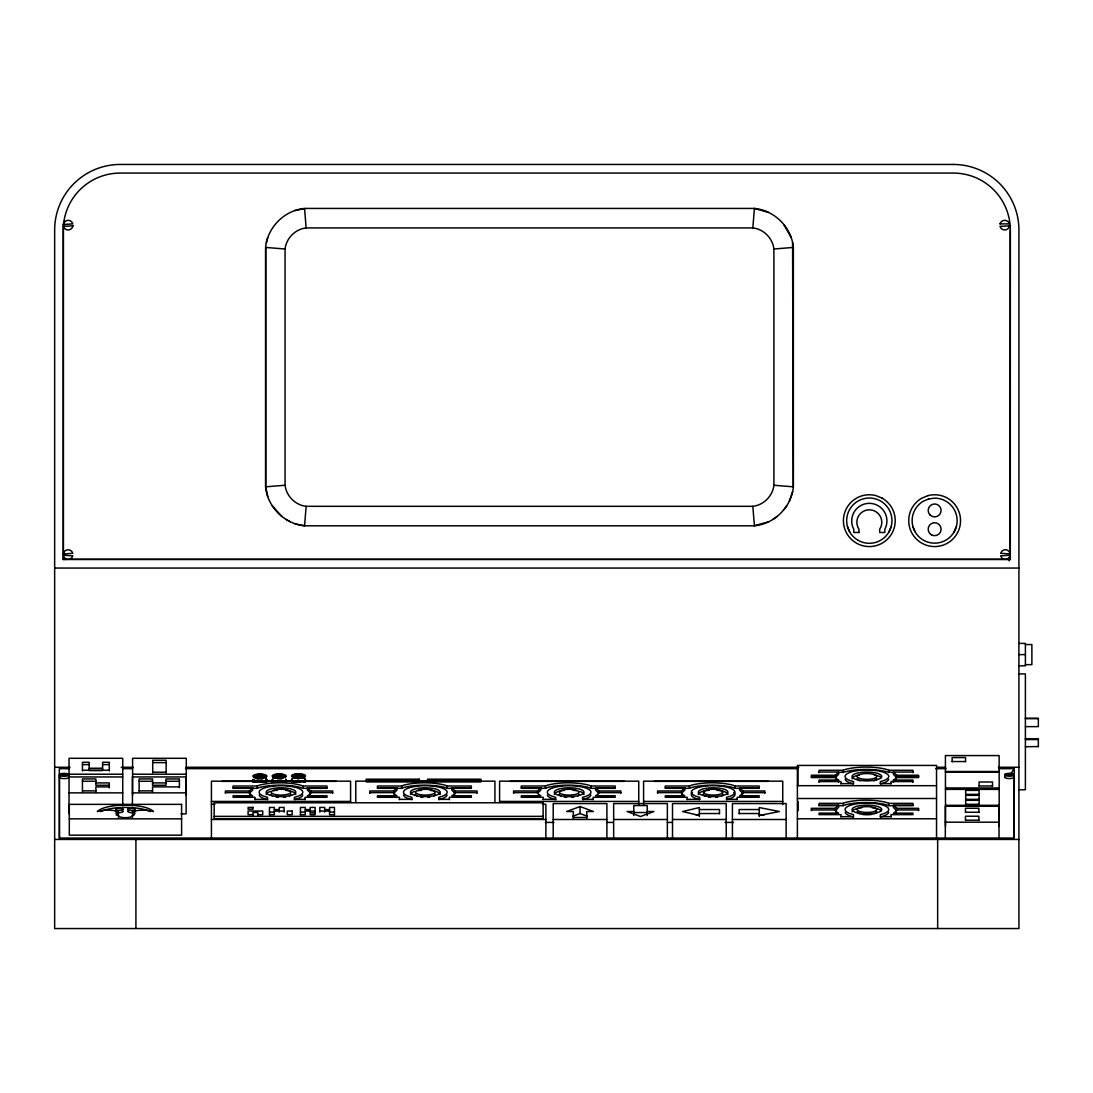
<?xml version="1.0" encoding="UTF-8"?>
<svg xmlns="http://www.w3.org/2000/svg" width="1093" height="1093" viewBox="0 0 1093 1093"><rect width="100%" height="100%" fill="white"/><g stroke="black" fill="none" stroke-linecap="round" stroke-linejoin="round"><path stroke-width="1.5" d="M1010.164 555.217L1000.641 555.845A4.878 4.878 0 0 0 1010.082 555.845L1010.315 230.036A56.973 56.973 0 0 0 953.342 173.063L120.23 173.063A56.973 56.973 0 0 0 63.257 230.036L63.257 559.466L1010.315 559.466L1010.315 230.036M262.634 778.803L262.648 776.426L265.749 777.779M281.953 778.694L281.967 776.385L280.559 775.989L275.012 776.454L273.223 777.888M301.272 777.751L301.272 776.262L298.375 775.825L293.853 776.508L292.541 777.765M1014.113 838.167L1014.304 777.273M301.272 776.508L303.185 776.508L304.414 778.134M63.367 557.047L63.257 559.466L66.878 559.302M63.695 223.204L64.678 221.701M304.564 525.815L754.402 525.815C774.445 523.998 791.564 506.865 793.381 486.822L793.381 247.428C791.564 227.385 774.445 210.252 754.402 208.435L304.564 208.435C284.522 210.252 267.402 227.385 265.585 247.428L265.585 486.822C267.402 506.865 284.522 523.998 304.564 525.815L306.136 506.319L752.831 506.319C763.57 505.171 772.737 496.003 773.899 485.251L773.899 248.999C772.737 238.247 763.57 229.079 752.831 227.931L306.136 227.931C295.397 229.079 286.229 238.247 285.068 248.999L285.068 485.251C286.229 496.003 295.397 505.171 306.136 506.319M752.831 227.931L754.402 208.435L768.68 212.466M63.913 222.712L63.339 224.516L72.848 223.887A4.878 4.878 0 0 0 63.913 222.712L63.736 222.589M63.421 223.887L63.421 555.845A4.878 4.878 0 0 0 72.848 555.845L63.339 555.217M299.66 525.009L304.578 525.665M267.73 237.741L266.378 242.523M332.668 792.63L310.275 792.63L309.852 794.283L307.461 795.786L326.998 795.786L326.998 797.289L305.07 797.289L305.07 799.625M477.013 792.63L454.62 792.63L454.196 794.283L451.805 795.786L471.343 795.786L471.343 797.289L449.414 797.289L449.414 799.625M764.827 792.63L742.434 792.63L742.01 794.283L739.619 795.786L759.143 795.786L759.143 797.289L737.229 797.289L737.229 799.625M918.626 776.891L896.233 776.891L895.809 778.558L893.418 780.06L893.418 782.383M918.626 809.968L896.233 809.968L895.809 811.621L893.418 813.124L912.956 813.124L912.956 814.627L891.027 814.627L891.027 816.963M789.365 501.113L792.589 491.727M265.093 777.219L254.027 777.533L258.262 776.112L262.648 776.495M303.717 776.986L293.088 776.891L293.238 777.751M888.923 531.977L891.178 526.525M954.134 531.922L956.375 526.484M1004.699 774.568L1004.781 774.39A4.878 1.448 0 0 1 1009.495 773.311A4.878 1.448 0 0 1 1014.222 774.39L1004.699 774.568L1004.781 777.465A4.878 1.448 0 0 0 1009.495 778.544A4.878 1.448 0 0 0 1014.222 777.465M285.929 519.394L290.287 521.785M1010.765 773.803L1014.249 768.652L998.893 768.652M784.105 509.516L786.974 505.458M273.851 777.67L284.726 777.123L273.346 777.424M281.871 516.538L271.993 505.458M304.168 777.26L292.664 777.547M249.409 790.977L252.62 787.793L252.62 790.116L249.409 793.299L249.409 790.977L225.418 790.977L225.418 793.299M393.753 790.977L396.964 787.793L396.964 790.116L393.753 793.299L393.753 790.977L369.762 790.977L369.762 793.299M537.578 790.977L540.789 787.793L540.789 790.116L537.578 793.299L537.578 790.977L513.587 790.977L513.587 793.299M681.567 790.977L684.778 787.793L684.778 790.116L681.567 793.299L681.567 790.977L657.576 790.977L657.576 793.299M835.366 775.238L838.577 772.054L838.577 774.39L835.366 777.574L811.375 777.574L811.375 775.238L835.366 775.238L835.366 777.574M835.366 808.314L838.577 805.131L838.577 807.454L835.366 810.651L835.366 808.314L811.375 808.314L811.375 810.651M783.995 224.816L791.236 237.741M773.038 519.394L777.096 516.538M265.162 782.014L266.036 781.577A6.722 1.995 0 0 0 266.227 780.115M265.421 782.069L266.337 781.618A7.064 2.09 0 0 0 265.763 779.61M284.74 781.96L285.656 781.522A7.064 2.09 0 0 0 285.86 779.978M303.799 781.003L304.66 780.58A6.722 1.995 0 0 0 304.114 778.653M303.799 781.782L304.66 781.358A6.722 1.995 0 0 0 304.865 779.896M285.164 777.56L281.967 776.385M304.373 777.314L302.611 777.123L302.515 776.276M284.412 777.109L282.827 777.437A5.984 1.776 0 0 1 273.482 776.549A5.984 1.776 0 0 1 279.562 774.254A5.984 1.776 0 0 1 284.672 776.754L283.36 777.287M768.68 521.785L754.389 525.665M257.251 786.017L259.465 785.157A30.823 9.14 0 0 1 300.643 785.157L302.857 786.017L326.998 786.017L326.998 788.34L302.857 788.34L300.643 787.493A30.823 9.14 0 0 0 259.465 787.493L257.251 788.34L233.11 788.34L233.11 786.017L257.251 786.017L257.251 788.34M401.596 786.017L403.809 785.157A30.823 9.14 0 0 1 444.988 785.157L447.201 786.017L471.343 786.017L471.343 788.34L447.201 788.34L444.988 787.493A30.823 9.14 0 0 0 403.809 787.493L401.596 788.34L377.454 788.34L377.454 786.017L401.596 786.017L401.596 788.34M545.407 786.017L547.634 785.157A30.823 9.14 0 0 1 588.813 785.157L591.026 786.017L615.168 786.017L615.168 788.34L591.026 788.34L588.813 787.493A30.823 9.14 0 0 0 547.634 787.493L545.407 788.34L521.279 788.34L521.279 786.017L545.407 786.017L545.407 788.34M689.396 786.017L691.623 785.157A30.823 9.14 0 0 1 732.788 785.157L735.015 786.017L759.143 786.017L759.143 788.34L735.015 788.34L732.788 787.493A30.823 9.14 0 0 0 691.623 787.493L689.396 788.34L665.268 788.34L665.268 786.017L689.396 786.017L689.396 788.34M819.067 772.601L819.067 770.278L843.209 770.278L845.422 769.417A30.823 9.14 0 0 1 886.601 769.417L888.814 770.278L912.956 770.278L912.956 772.601M838.372 772.601L845.422 771.754A30.823 9.14 0 0 1 886.601 771.754L893.637 772.601M843.209 803.355L845.422 802.494A30.823 9.14 0 0 1 886.601 802.494L888.814 803.355L912.956 803.355L912.956 805.678L888.814 805.678L886.601 804.831A30.823 9.14 0 0 0 845.422 804.831L843.209 805.678L819.067 805.678L819.067 803.355L843.209 803.355L843.209 805.678M283.866 776.631L274.548 776.631M586.763 818.52L586.763 811.525L593.472 811.525L580.055 806.552L566.625 811.525L573.333 811.525L573.333 818.52M572.595 816.307L580.055 813.547L587.515 816.307M267.73 496.509L265.722 486.822L265.722 247.428M132.472 817.564L132.472 815.228A8.853 2.623 0 0 0 132.472 811.607L137.199 810.541A13.785 4.085 0 0 1 153.526 811.607A28.924 8.58 0 0 0 125.449 805.09A28.924 8.58 0 0 0 97.386 811.607A13.785 4.085 0 0 1 113.713 810.541L118.44 811.607A8.853 2.623 0 0 0 118.44 815.228L118.44 817.564M283.879 782.082L285.355 781.481A6.722 1.995 0 0 0 285.901 780.498M303.198 781.96L304.974 781.399A7.064 2.09 0 0 0 305.179 779.855M282.814 776.317L275.6 776.317M263.878 776.74L265.531 777.478M294.878 210.58L304.578 208.585L306.136 227.931M696.309 815.269L699.356 814.545M792.589 242.523L793.245 486.822M759.28 815.515L779.418 811.525L759.28 807.549L759.28 816.539M264.055 777.533L255.885 777.779L255.694 776.795M773.899 248.999L793.381 247.428M265.585 486.822L285.068 485.251M301.272 776.262L302.119 776.194M63.339 553.946L72.848 553.318A4.878 4.878 0 0 0 63.421 553.318M1010.164 553.946L1000.641 553.318A4.878 4.878 0 0 1 1010.082 553.318M69.405 559.302L1004.098 559.302M54.65 568.059L1018.922 568.059M1018.922 643.394L1025.398 643.394L1025.398 665.828L1018.922 665.828M1025.398 644.556L1031.874 644.556L1031.874 664.653L1025.398 664.653M1018.922 654.611L1025.398 654.611M1018.922 673.916L1025.398 673.916L1025.398 789.747L1018.922 789.747M1025.398 718.292L1038.35 718.292L1038.35 726.626L1025.398 726.626M1025.398 718.634L1038.35 718.634M1025.398 738.718L1038.35 738.718L1038.35 746.724M1025.398 739.565L1038.35 739.565M1025.398 746.724L1038.35 746.546M952.14 761.548L965.556 761.548M152.719 762.613L166.15 762.613M82.453 764.608L89.175 764.608M102.592 764.608L109.314 764.608M54.65 767.272L70.007 767.272M121.214 767.272L133.155 767.272M186.07 767.272L798.764 767.272M937.002 767.272L945.527 767.272M998.442 767.272L1018.922 767.272M89.175 768.242L102.592 768.242M69.556 768.652L59.323 768.652L59.323 838.058L1014.249 838.058L1014.249 768.652M122.416 768.652L132.649 768.652M185.509 768.652L797.685 768.652M935.799 768.652L946.032 768.652M82.453 770.237L109.314 770.237M945.418 771.508L999.125 771.508M152.719 772.218L166.15 772.218M819.067 772.054L838.577 772.054M893.446 772.054L896.656 775.238L918.626 775.238L918.626 777.574L896.656 777.574L893.446 774.39L893.446 772.054L912.956 772.054M945.527 772.027L999.234 772.027M69.023 774.213L122.73 774.213M132.581 774.213L186.288 774.213M59.405 775.019L68.927 775.197A4.878 1.448 0 0 1 64.2 776.276A4.878 1.448 0 0 1 59.487 775.197L59.487 838.181M294.919 776.194L301.272 776.44M256.281 776.426L263.495 776.426M303.185 776.508L293.853 776.508M264.547 776.727L255.229 776.727M69.023 776.945L122.73 776.945M811.375 776.891L835.79 776.891L836.2 778.558L838.591 780.06L838.591 782.383M262.634 778.216L255.967 778.216M281.953 778.107L276.515 777.861M281.953 778.544L276.597 778.298L276.201 776.18M296.9 776.126L297.077 778.421L298.567 778.421M256.049 778.64L262.634 778.64M838.591 780.06L819.067 780.06L819.067 782.383M893.418 780.06L912.956 780.06L912.956 782.383M480.92 780.498L427.554 780.498L427.554 779.186L480.92 779.186L480.92 781.823L427.554 781.823M82.453 781.263L95.883 781.263M139.125 781.263L152.555 781.263M165.986 781.263L179.402 781.263M221.838 781.372L336.562 781.372M366.182 781.372L480.92 781.372M509.994 781.372L624.731 781.372M653.983 781.372L768.721 781.372M819.067 781.563L840.982 781.563L840.982 783.886M912.956 781.563L891.027 781.563L891.027 783.886M366.182 781.823L419.316 781.823M95.883 782.916L109.3 782.916L109.3 787.903M152.555 782.916L165.986 782.916M840.982 783.626L853.496 783.626M880.357 783.626L891.027 783.626M109.3 785.252L95.883 785.252L95.883 778.94L82.453 778.94L82.453 791.496M797.384 785.689L936.537 785.689M979.096 785.963L992.526 785.963M109.3 786.892L95.883 786.892L95.883 791.879M179.402 786.892L152.555 786.892L152.555 791.879M233.11 787.793L252.62 787.793M307.488 787.793L310.699 790.977L310.699 793.299L307.488 790.116L307.488 787.793L326.998 787.793M377.454 787.793L396.964 787.793M451.833 787.793L455.043 790.977L455.043 793.299L451.833 790.116L451.833 787.793L471.343 787.793M521.279 787.793L540.789 787.793M595.644 787.793L598.868 790.977L598.868 793.299L595.644 790.116L595.644 787.793L615.168 787.793M665.268 787.793L684.778 787.793M739.633 787.793L742.844 790.977L742.844 793.299L739.633 790.116L739.633 787.793L759.143 787.793M945.527 787.957L999.234 787.957M945.527 789.378L999.234 789.378M82.453 790.881L95.883 790.881M139.125 790.881L152.555 790.881M310.699 790.977L332.668 790.977L332.668 793.299M455.043 790.977L477.013 790.977L477.013 793.299M598.868 790.977L620.838 790.977L620.838 793.299M742.844 790.977L764.827 790.977L764.827 793.299M225.418 792.63L249.832 792.63L250.242 794.283L252.633 795.786L233.11 795.786L233.11 797.289L255.024 797.289L255.024 799.625M369.762 792.63L394.177 792.63L394.587 794.283L396.978 795.786L377.454 795.786L377.454 797.289L399.382 797.289L399.382 799.625M513.587 792.63L537.988 792.63L538.412 794.283L540.803 795.786L521.279 795.786L521.279 797.289L543.194 797.289L543.194 799.625M620.838 792.63L598.445 792.63L598.021 794.283L595.63 795.786L615.168 795.786L615.168 797.289L593.239 797.289L593.239 799.625M657.576 792.63L681.977 792.63L682.401 794.283L684.792 795.786L665.268 795.786L665.268 797.289L687.183 797.289L687.183 799.625M69.023 792.862L122.73 792.862M132.417 792.862L186.124 792.862M965.665 794.351L979.096 794.351M797.384 798.505L936.537 798.505M965.665 799.338L979.096 799.338M255.024 799.366L267.539 799.366M294.4 799.366L305.07 799.366M399.382 799.366L411.883 799.366M438.744 799.366L449.414 799.366M543.194 799.366L555.709 799.366M582.555 799.366L593.239 799.366M687.183 799.366L699.698 799.366M726.544 799.366L737.229 799.366M211.427 801.429L350.58 801.429M499.597 801.429L638.749 801.429M643.586 801.429L782.738 801.429M211.427 804.298L214.843 804.298M542.456 804.298L545.872 804.298L545.872 838.864M965.665 804.311L979.096 804.311M819.067 805.131L838.577 805.131M893.446 805.131L896.656 808.314L896.656 810.651L893.446 807.454L893.446 805.131L912.956 805.131M945.527 805.309L999.234 805.309M896.656 808.314L918.626 808.314L918.626 810.651M699.356 809.544L719.495 809.544L719.495 813.739M759.28 809.544L739.141 809.544L739.141 813.739M274.343 809.599L279.221 809.599M305.316 809.599L310.207 809.599M324.703 809.599L329.58 809.599M811.375 809.968L835.79 809.968L836.2 811.621L838.591 813.124L819.067 813.124L819.067 814.627L840.982 814.627L840.982 816.963M274.343 811.047L284.112 811.047M305.316 811.047L315.085 811.047M319.812 811.047L329.58 811.047M633.79 811.525L627.081 811.525L640.512 816.512L653.928 811.525L647.22 811.525M269.465 812.085L274.343 812.085M300.438 812.085L305.316 812.085M329.58 812.085L334.458 812.085M965.461 812.249L978.891 812.249M633.79 812.55L647.22 812.55M699.356 813.52L719.495 813.52M739.141 813.52L759.28 813.52M181.083 813.848L186.124 813.848L186.124 776.945L132.417 776.945L132.417 805.773M252.961 814.627L248.084 814.627L248.084 811.02L262.73 811.02L262.73 814.668L257.852 814.668M269.465 814.668L274.343 814.668L274.343 807.426L269.465 807.426L269.465 814.982M300.438 814.668L305.316 814.668L305.316 807.426L300.438 807.426L300.438 814.982M334.458 814.668L329.58 814.668L329.58 807.426L334.458 807.426L334.458 814.982M214.173 816.348L543.125 816.348M840.982 816.703L853.496 816.703M880.357 816.703L891.027 816.703M573.333 817.496L586.763 817.496M69.31 818.848L181.602 818.848M797.384 818.766L936.537 818.766M211.427 819.49L545.872 819.49M553.195 819.49L606.902 819.49M613.651 819.49L667.358 819.49M672.509 819.49L726.217 819.49M732.419 819.49L786.127 819.49M965.461 820.201L978.891 820.201M945.322 822.196L999.029 822.196M545.407 822.414L553.891 822.414M606.506 822.414L613.296 822.414M667.345 822.414L672.427 822.414M725.042 822.414L733.526 822.414M54.65 839.438L1018.922 839.438M1006.626 559.302L1010.315 559.466L1010.151 557.047M265.585 247.428L285.068 248.999M773.899 485.251L793.381 486.822M297.05 777.751L298.526 777.984M263.987 777.109L266.337 776.986A7.064 2.09 0 0 0 260.312 774.049A7.064 2.09 0 0 0 253.125 776.74A7.064 2.09 0 0 0 264.164 777.806L265.244 777.779M759.28 814.545L763.925 815.46M699.356 815.515L682.578 811.525L699.356 807.549L699.356 816.539M294.878 523.67L299.701 524.872M117.047 813.52L118.44 813.943L118.44 811.607M257.361 778.803L256.882 776.29M295.834 777.751L295.52 776.071M912.887 526.484L915.142 531.922M847.458 526.525L849.726 531.977M63.476 226.565L63.913 227.59M302.611 777.123L302.761 777.984M299.865 776.112L300.015 777.751M261.241 776.331L261.446 778.803M259.751 776.29L259.956 778.803M297.077 778.421L298.594 778.817L298.375 775.825M294.318 776.576L294.591 777.751M275.19 777.67L275.012 776.454M283.374 777.67L283.196 776.399M752.831 506.319L754.402 525.815M277.581 776.249L277.8 778.94M258.262 776.112L258.481 778.803M279.057 776.18L279.275 778.94M280.751 778.94L280.559 775.989M1009.249 557.403L1009.249 560.818M999.234 826.281L999.125 755.577L945.418 755.577L945.527 826.281M999.029 838.399L999.029 806.279L945.322 806.279L945.322 838.399M992.526 786.181L992.526 781.987L979.096 781.987L979.096 786.181M979.096 794.57L979.096 790.376L965.665 790.376L965.665 794.57M979.096 799.543L979.096 795.349L965.665 795.349L965.665 799.543M979.096 804.53L979.096 800.322L965.665 800.322L965.665 804.53M978.891 812.454L978.891 808.26L965.461 808.26L965.461 812.454M978.891 820.419L978.891 816.225L965.461 816.225L965.461 820.419M965.556 761.766L965.556 757.572L952.14 757.572L952.14 761.766M937.657 839.438L937.657 928.544M936.537 838.126L936.537 765.428L797.384 765.428L797.384 838.126M896.656 775.238L896.656 777.574M896.233 776.891L896.233 779.227M896.233 809.968L896.233 812.304M888.814 770.278L888.814 772.601M888.814 803.355L888.814 805.678M843.209 770.278L843.209 772.601M835.79 776.891L835.79 779.227M835.79 809.968L835.79 812.304M798.068 801.415L798.068 810.801M797.917 766.862L797.917 785.607M786.127 838.877L786.127 803.574L732.419 803.574L732.419 838.877M782.738 804.653L782.738 781.167L643.586 781.167L643.586 804.653M742.434 792.63L742.434 794.966M735.015 786.017L735.015 788.34M726.217 838.877L726.217 803.574L672.509 803.574L672.509 838.877M681.977 792.63L681.977 794.966M667.358 838.877L667.358 803.574L613.651 803.574L613.651 838.877M647.22 815.542L647.22 805.555L633.79 805.555L633.79 815.542M638.749 804.653L638.749 781.167L499.597 781.167L499.597 802.139M606.902 838.877L606.902 803.574L553.195 803.574L553.195 838.877M591.026 786.017L591.026 788.34M580.055 806.552L580.055 813.547M494.924 802.139L494.924 781.167L355.771 781.167L355.771 802.139M454.62 792.63L454.62 794.966M447.201 786.017L447.201 788.34M394.177 792.63L394.177 794.966M350.58 802.139L350.58 781.167L211.427 781.167L211.427 838.864M324.703 812.085L324.703 807.426L319.812 807.426L319.812 812.085M315.085 812.085L315.085 807.426L310.207 807.426L310.207 812.085M310.275 792.63L310.275 794.966M302.857 786.017L302.857 788.34M284.112 812.085L284.112 807.426L279.221 807.426L279.221 812.085M257.852 815.597L257.852 812.495L252.961 812.495L252.961 815.597M249.832 792.63L249.832 794.966M186.288 795.198L186.288 758.296L132.581 758.296L132.581 795.198M179.402 787.629L179.402 778.94L165.986 778.94L165.986 785.252L152.555 785.252L152.555 778.94L139.125 778.94L139.125 791.496M166.15 772.847L166.15 760.277L152.719 760.277L152.719 772.847M135.915 839.438L135.915 928.544M132.472 811.607L132.472 813.943A8.853 2.623 0 0 1 134.275 814.777M128.168 808.861L128.168 811.184M122.73 805.773L122.73 758.296L69.023 758.296L69.023 813.848M122.73 808.861A3.593 1.066 0 0 1 121.487 810.05A3.593 1.066 0 0 1 117.306 810.077A3.634 1.079 0 0 1 115.776 808.875A3.634 1.079 0 0 1 119.246 808.096L120.38 808.151A3.634 1.079 0 0 1 122.73 808.861L122.73 811.184A3.593 1.066 0 0 1 121.487 812.372A3.593 1.066 0 0 1 117.306 812.413M109.314 770.975L109.314 762.272L102.592 762.272L102.592 770.579L89.175 770.579L89.175 762.272L82.453 762.272L82.453 770.975M447.078 795.048A21.833 6.476 0 0 1 438.744 799.625L438.744 797.289A21.833 6.476 0 0 0 441.381 787.807A21.833 6.476 0 0 0 409.247 787.807A21.833 6.476 0 0 0 411.883 797.289L411.883 799.625A21.833 6.476 0 0 1 403.549 795.048M590.903 795.048A21.833 6.476 0 0 1 582.555 799.625L582.555 797.289A21.833 6.476 0 0 0 585.192 787.807A21.833 6.476 0 0 0 553.072 787.807A21.833 6.476 0 0 0 555.709 797.289L555.709 799.625A21.833 6.476 0 0 1 547.374 795.048M733.772 792.411A21.833 6.476 0 0 1 726.544 799.625L726.544 797.289A21.833 6.476 0 0 0 729.181 787.807A21.833 6.476 0 0 0 697.061 787.807A21.833 6.476 0 0 0 699.698 797.289L699.698 799.625A21.833 6.476 0 0 1 692.47 792.411M881.259 777.588A14.837 4.399 0 0 1 856.434 779.569A14.837 4.399 0 0 1 863.087 772.205A14.837 4.399 0 0 1 881.259 777.588A14.837 4.399 0 0 0 874.345 774.978M852.089 778.79A14.837 4.399 0 0 1 859.508 774.978M876.354 778.038A9.769 2.896 0 0 1 873.826 780.839M860.027 780.839A9.769 2.896 0 0 1 858.47 780.238M857.499 779.541A9.769 2.896 0 0 1 857.499 778.038M410.476 794.515A14.837 4.399 0 0 1 414.821 791.414M417.895 790.717A14.837 4.399 0 0 1 421.474 790.266M430.382 790.389A14.837 4.399 0 0 1 440.151 794.515M434.741 793.778A9.769 2.896 0 0 1 433.771 795.964M430.191 797.029A9.769 2.896 0 0 1 427.841 797.316M422.786 797.316A9.769 2.896 0 0 1 420.436 797.029M416.857 795.964A9.769 2.896 0 0 1 415.886 793.778M888.691 779.323A21.833 6.476 0 0 1 880.357 783.886L880.357 781.563A21.833 6.476 0 0 0 882.994 772.068A21.833 6.476 0 0 0 850.86 772.068A21.833 6.476 0 0 0 853.496 781.563L853.496 783.886A21.833 6.476 0 0 1 845.162 779.323M698.29 794.515A14.837 4.399 0 0 1 709.275 790.266M716.967 790.266A14.837 4.399 0 0 1 727.952 794.515M721.571 793.067A9.769 2.896 0 0 1 721.571 795.964M718.005 797.029A9.769 2.896 0 0 1 715.642 797.316M710.6 797.316A9.769 2.896 0 0 1 708.237 797.029M704.671 795.964A9.769 2.896 0 0 1 704.671 793.067M302.734 795.048A21.833 6.476 0 0 1 294.4 799.625L294.4 797.289A21.833 6.476 0 0 0 297.036 787.807A21.833 6.476 0 0 0 264.902 787.807A21.833 6.476 0 0 0 267.539 797.289L267.539 799.625A21.833 6.476 0 0 1 259.205 795.048M132.472 815.228A7.337 2.172 0 0 1 125.449 817.714A7.337 2.172 0 0 1 118.44 815.228M116.282 815.091A8.853 2.623 0 0 1 118.44 813.943M100.611 811.607A28.924 8.58 0 0 1 150.301 811.607M115.639 811.539A3.634 1.079 0 0 1 116.268 810.897M122.225 810.883A3.634 1.079 0 0 1 122.73 811.184M132.95 812.509A3.593 1.066 0 0 1 128.769 812.195A3.593 1.066 0 0 1 128.646 810.91M135.04 811.225A3.593 1.066 0 0 1 135.177 811.566M578.566 793.778A9.769 2.896 0 0 1 577.596 795.964M574.016 797.029A9.769 2.896 0 0 1 571.666 797.316M566.611 797.316A9.769 2.896 0 0 1 564.248 797.029M560.682 795.964A9.769 2.896 0 0 1 559.698 793.778M554.301 794.515A14.837 4.399 0 0 1 564.056 790.389M572.978 790.266A14.837 4.399 0 0 1 576.558 790.717M579.618 791.414A14.837 4.399 0 0 1 583.976 794.515M852.089 811.853A14.837 4.399 0 0 1 861.858 807.727M871.995 807.727A14.837 4.399 0 0 1 881.259 810.719M876.354 811.115A9.769 2.896 0 0 1 873.826 813.902M871.804 814.367A9.769 2.896 0 0 1 862.049 814.367M860.027 813.902A9.769 2.896 0 0 1 857.499 811.115M888.691 812.386A21.833 6.476 0 0 1 880.357 816.963L880.357 814.627A21.833 6.476 0 0 0 882.994 805.145A21.833 6.476 0 0 0 850.86 805.145A21.833 6.476 0 0 0 853.496 814.627L853.496 816.963A21.833 6.476 0 0 1 845.162 812.386M290.396 793.778A9.769 2.896 0 0 1 289.426 795.964M285.847 797.029A9.769 2.896 0 0 1 283.497 797.316M278.442 797.316A9.769 2.896 0 0 1 276.092 797.029M272.512 795.964A9.769 2.896 0 0 1 271.542 793.778M266.132 794.515A14.837 4.399 0 0 1 270.477 791.414M273.551 790.717A14.837 4.399 0 0 1 277.13 790.266M286.038 790.389A14.837 4.399 0 0 1 295.807 794.515M68.927 777.533A4.878 1.448 0 0 1 64.2 778.612A4.878 1.448 0 0 1 59.487 777.533L59.487 776.781A4.878 1.448 0 0 1 59.978 776.44M273.865 782.041A7.064 2.09 0 0 1 272.444 780.074M274.111 781.973A6.722 1.995 0 0 1 272.758 780.101M272.143 782.137A7.064 2.09 0 0 1 272.444 781.618M285.86 781.522A7.064 2.09 0 0 1 286.229 782.041M285.901 779.719A6.722 1.995 0 0 1 285.355 780.689L283.278 781.468A6.722 1.995 0 0 1 275.368 781.522A6.722 1.995 0 0 1 272.758 779.309M285.86 779.186A7.064 2.09 0 0 1 285.656 780.73L283.483 781.55A7.064 2.09 0 0 1 275.19 781.604A7.064 2.09 0 0 1 272.444 779.282M292.077 781.905A6.476 1.926 0 0 1 292.459 781.413M304.428 781.317A6.476 1.926 0 0 1 304.906 781.796M291.462 782.014A7.064 2.09 0 0 1 292.473 781.017M304.387 780.935A7.064 2.09 0 0 1 305.548 781.919M293.184 781.919A7.064 2.09 0 0 1 292.473 779.473M294.686 782.192A6.722 1.995 0 0 1 292.077 779.978M292.077 779.2A6.722 1.995 0 0 0 294.686 781.413A6.722 1.995 0 0 0 302.597 781.358L304.974 780.621A7.064 2.09 0 0 0 304.387 778.599M302.788 781.427A7.064 2.09 0 0 1 293.798 781.331A7.064 2.09 0 0 1 292.473 778.681M252.838 782.233A7.064 2.09 0 0 1 253.125 781.727M265.763 781.167A7.064 2.09 0 0 1 266.924 782.137M254.806 782.082A6.722 1.995 0 0 1 254.123 779.746M254.546 782.151A7.064 2.09 0 0 1 253.836 779.692M266.227 779.336A6.722 1.995 0 0 1 266.036 780.798L263.959 781.577A6.722 1.995 0 0 1 256.787 781.755A6.722 1.995 0 0 1 253.166 779.91M265.763 778.831A7.064 2.09 0 0 1 266.337 780.839L264.164 781.659A7.064 2.09 0 0 1 260.926 782.055M257.442 781.96A7.064 2.09 0 0 1 253.125 779.391M72.93 225.786L72.848 226.415A4.878 4.878 0 0 1 63.421 226.415L72.93 225.786M999.999 223.887L1009.426 223.887A4.878 4.878 0 0 0 999.999 223.887M1009.508 225.786L1009.426 226.415A4.878 4.878 0 0 1 999.999 226.415L1009.508 225.786M59.487 774.459L68.927 774.459A4.878 1.448 0 0 0 64.2 773.379A4.878 1.448 0 0 0 59.487 774.459M1014.304 774.951L1014.222 775.142A4.878 1.448 0 0 1 1009.495 776.208A4.878 1.448 0 0 1 1004.781 775.142L1014.304 774.951M265.353 776.85L263.509 777.547A5.984 1.776 0 0 1 254.163 776.658A5.984 1.776 0 0 1 260.243 774.363A5.984 1.776 0 0 1 265.353 776.85M285.656 776.877L283.483 777.697A7.064 2.09 0 0 1 272.444 776.645A7.064 2.09 0 0 1 279.63 773.94A7.064 2.09 0 0 1 285.656 776.877M303.991 776.631L302.146 777.328A5.984 1.776 0 0 1 292.787 776.426A5.984 1.776 0 0 1 298.881 774.145A5.984 1.776 0 0 1 303.991 776.631M304.974 776.754L302.788 777.574A7.064 2.09 0 0 1 291.763 776.522A7.064 2.09 0 0 1 298.949 773.83A7.064 2.09 0 0 1 304.974 776.754M927.93 495.635L921.686 498.23A25.904 25.904 0 0 0 919.773 541.882A25.904 25.904 0 0 0 960.146 525.159A25.904 25.904 0 0 0 927.93 495.635M928.804 498.914L923.38 501.168A22.516 22.516 0 0 0 920.169 537.906A22.516 22.516 0 0 0 955.788 528.356A22.516 22.516 0 0 0 934.638 498.148L928.804 498.914M131.666 808.096L130.518 808.151A3.634 1.079 0 0 0 128.947 809.886A3.634 1.079 0 0 0 134.958 809.612A3.634 1.079 0 0 0 131.666 808.096M953.342 164.456L120.23 164.456A65.58 65.58 0 0 0 54.65 230.036L54.65 928.544L1018.922 928.544L1018.922 230.036A65.58 65.58 0 0 0 953.342 164.456M858.961 532.482L853.77 532.482L853.77 529.244A17.625 17.625 0 0 1 869.318 503.34A17.625 17.625 0 0 1 884.865 529.244L884.865 532.482L879.687 532.482L879.687 529.244A12.474 12.474 0 0 0 877.556 512.918A12.474 12.474 0 0 0 861.079 512.918A12.474 12.474 0 0 0 858.961 529.244L858.961 532.482M419.316 779.186L366.182 779.186L366.182 780.498L419.316 780.498L419.316 779.186M543.125 802.781L214.173 802.781L214.173 818.671L543.125 818.671L543.125 802.781M181.602 804.366L69.31 804.366L69.31 835.161L181.602 835.161L181.602 804.366M252.961 807.399L248.084 807.399L248.084 809.203L252.961 809.203L252.961 807.399M292.186 811.047L287.309 811.047L287.309 814.668L292.186 814.668L292.186 811.047M315.085 812.85L310.207 812.85L310.207 814.668L315.085 814.668L315.085 812.85M882.27 498.23L876.026 495.635A25.904 25.904 0 0 0 843.81 525.159A25.904 25.904 0 0 0 884.182 541.882A25.904 25.904 0 0 0 882.27 498.23M414.821 795.294A14.837 4.399 0 0 0 439.646 793.327A14.837 4.399 0 0 0 421.474 787.944A14.837 4.399 0 0 0 414.821 795.294M860.027 778.503A9.769 2.896 0 0 0 876.354 777.205A9.769 2.896 0 0 0 864.399 773.653A9.769 2.896 0 0 0 860.027 778.503M420.436 794.693A9.769 2.896 0 0 0 435.082 792.193A9.769 2.896 0 0 0 420.436 789.679A9.769 2.896 0 0 0 420.436 794.693M708.237 794.693A9.769 2.896 0 0 0 722.883 792.193A9.769 2.896 0 0 0 708.237 789.679A9.769 2.896 0 0 0 708.237 794.693M705.709 795.991A14.837 4.399 0 0 0 727.952 792.193A14.837 4.399 0 0 0 705.709 788.381A14.837 4.399 0 0 0 705.709 795.991M558.646 795.294A14.837 4.399 0 0 0 583.471 793.327A14.837 4.399 0 0 0 565.3 787.944A14.837 4.399 0 0 0 558.646 795.294M564.248 794.693A9.769 2.896 0 0 0 578.894 792.193A9.769 2.896 0 0 0 564.248 789.679A9.769 2.896 0 0 0 564.248 794.693M859.508 813.342A14.837 4.399 0 0 0 881.764 809.53A14.837 4.399 0 0 0 859.508 805.719A14.837 4.399 0 0 0 859.508 813.342M860.027 811.58A9.769 2.896 0 0 0 876.354 810.282A9.769 2.896 0 0 0 864.399 806.73A9.769 2.896 0 0 0 860.027 811.58M270.477 795.294A14.837 4.399 0 0 0 295.301 793.327A14.837 4.399 0 0 0 277.13 787.944A14.837 4.399 0 0 0 270.477 795.294M276.092 794.693A9.769 2.896 0 0 0 290.738 792.193A9.769 2.896 0 0 0 276.092 789.679A9.769 2.896 0 0 0 276.092 794.693M858.005 540.256A22.625 22.625 0 0 0 891.956 520.664A22.625 22.625 0 0 0 858.005 501.059A22.625 22.625 0 0 0 858.005 540.256M931.4 534.819A6.476 6.476 0 0 0 941.114 529.203A6.476 6.476 0 0 0 931.4 523.588A6.476 6.476 0 0 0 931.4 534.819M930.061 515.022A6.476 6.476 0 0 0 940.895 512.111A6.476 6.476 0 0 0 932.957 504.187A6.476 6.476 0 0 0 930.061 515.022"/></g></svg>
